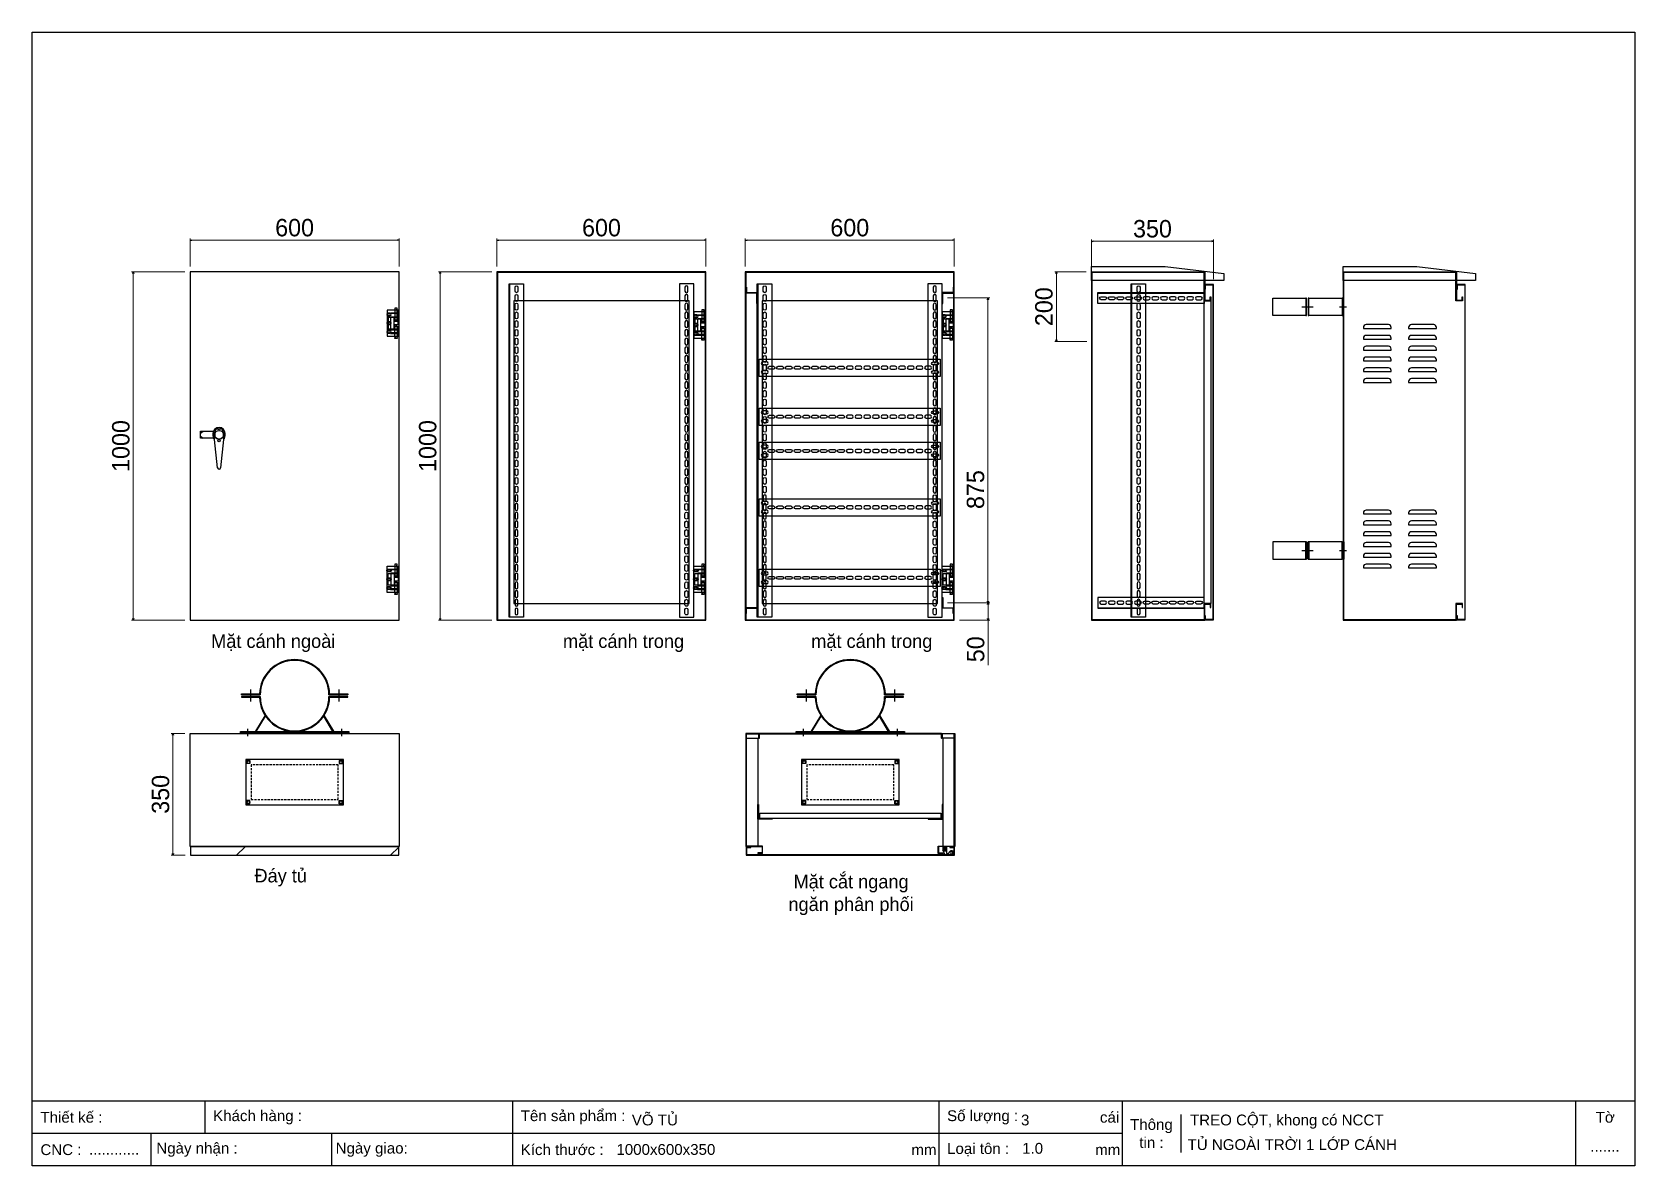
# Model space of a CAD drawing. Header units: millimetres. Extents: x 0 to 4603, y 0 to 3254.
import ezdxf

# ---------------------------------------------------------------- set-up
doc = ezdxf.new("R2010")
doc.units = ezdxf.units.MM
doc.linetypes.add('HIDDEN', pattern=[9.525, 6.35, -3.175])
for name, color, linetype in [('CNC', 7, 'Continuous'), ('DIM', 253, 'Continuous'), ('FIRE PROTECTION', 1, 'Continuous')]:
    doc.layers.add(name, color=color, linetype=linetype)
doc.styles.add('Arial', font='arial.ttf')
doc.dimstyles.new('CNC', dxfattribs={"dimtxt": 50, "dimasz": 5, "dimexe": 5, "dimexo": 15, "dimgap": 10, "dimtad": 1, "dimdec": 0, "dimtxsty": 'Standard', "dimblk": 'OPEN30', "dimcen": 10, "dimclrd": 5, "dimclre": 5, "dimclrt": 3, "dimazin": 3, "dimtfac": 1, "dimtdec": 0, "dimtmove": 0, "dimatfit": 3, "dimldrblk": 'ARCHTICK', "dimlwd": 9, "dimlwe": 9})

# ---------------------------------------------------------------- blocks, each defined once
blk = doc.blocks.new('*D1')
at = {"color": 0, "linetype": 'ByBlock', "lineweight": -2}
for p, q in [((453.9, 2657.2), (458.9, 2658.6)), ((458.9, 2655.9), (453.9, 2657.2)), ((453.9, 2657.2), (458.9, 2657.2)), ((1048.9, 2658.6), (1053.9, 2657.2)), ((1053.9, 2657.2), (1048.9, 2655.9)), ((1053.9, 2657.2), (1048.9, 2657.2))]:
    blk.add_line(p, q, dxfattribs=at)
at = {"layer": 'Defpoints', "color": 0, "transparency": 16777216}
for p in [(1053.9, 2657.2), (453.9, 2566.3), (1053.9, 2566.3)]:
    blk.add_point(p, dxfattribs=at)
at = {"layer": 'DIM', "color": 5, "lineweight": 9, "transparency": 16777216}
for p, q in [((453.9, 2581.3), (453.9, 2662.2)), ((458.9, 2657.2), (1048.9, 2657.2)), ((1053.9, 2581.3), (1053.9, 2662.2))]:
    blk.add_line(p, q, dxfattribs=at)
at = {"layer": 'DIM', "color": 3, "transparency": 16777216, "insert": (753.9, 2692.8), "char_height": 50, "attachment_point": 5}
blk.add_mtext('600', dxfattribs=at)
blk = doc.blocks.new('_ArchTick')
at = {"color": 0, "const_width": 0.15}
blk.add_lwpolyline([(-0.5, -0.5), (0.5, 0.5)], dxfattribs=at)
blk = doc.blocks.new('_Open30')
at = {"color": 0, "linetype": 'ByBlock', "lineweight": -2}
for p, q in [((-1, 0.27), (0, 0)), ((0, 0), (-1, -0.27)), ((0, 0), (-1, 0))]:
    blk.add_line(p, q, dxfattribs=at)
blk = doc.blocks.new('*D2')
at = {"color": 0, "linetype": 'ByBlock', "lineweight": -2}
for p, q in [((289.3, 2561.3), (290.6, 2566.3)), ((290.6, 2566.3), (292, 2561.3)), ((290.6, 2566.3), (290.6, 2561.3)), ((290.6, 1566.3), (289.3, 1571.3)), ((292, 1571.3), (290.6, 1566.3)), ((290.6, 1566.3), (290.6, 1571.3))]:
    blk.add_line(p, q, dxfattribs=at)
at = {"layer": 'Defpoints', "color": 0, "transparency": 16777216}
for p in [(453.9, 2566.3), (290.6, 1566.3), (453.9, 1566.3)]:
    blk.add_point(p, dxfattribs=at)
at = {"layer": 'DIM', "color": 5, "lineweight": 9, "transparency": 16777216}
for p, q in [((438.9, 2566.3), (285.6, 2566.3)), ((290.6, 2561.3), (290.6, 1571.3)), ((438.9, 1566.3), (285.6, 1566.3))]:
    blk.add_line(p, q, dxfattribs=at)
at = {"layer": 'DIM', "color": 3, "transparency": 16777216, "insert": (255.1, 2066.3), "char_height": 50, "attachment_point": 5, "rotation": 90}
blk.add_mtext('1000', dxfattribs=at)
blk = doc.blocks.new('*D3')
at = {"color": 0, "linetype": 'ByBlock', "lineweight": -2}
for p, q in [((403.3, 1236.6), (404.6, 1241.6)), ((404.6, 1241.6), (405.9, 1236.6)), ((404.6, 1241.6), (404.6, 1236.6)), ((404.6, 891.6), (403.3, 896.6)), ((405.9, 896.6), (404.6, 891.6)), ((404.6, 891.6), (404.6, 896.6))]:
    blk.add_line(p, q, dxfattribs=at)
at = {"layer": 'Defpoints', "color": 0, "transparency": 16777216}
for p in [(453.9, 1241.6), (404.6, 891.6), (454.9, 891.6)]:
    blk.add_point(p, dxfattribs=at)
at = {"layer": 'DIM', "color": 5, "lineweight": 9, "transparency": 16777216}
for p, q in [((438.9, 1241.6), (399.6, 1241.6)), ((404.6, 1236.6), (404.6, 896.6)), ((439.9, 891.6), (399.6, 891.6))]:
    blk.add_line(p, q, dxfattribs=at)
at = {"layer": 'DIM', "color": 3, "transparency": 16777216, "insert": (369.1, 1066.6), "char_height": 50, "attachment_point": 5, "rotation": 90}
blk.add_mtext('350', dxfattribs=at)
blk = doc.blocks.new('MS308-2-1')
at = {"color": 1}
for p, q in [((-53, 4.6), (-46, 10)), ((-13.3, -14.2), (-13.3, 6.7)), ((-12.3, 6.7), (-12.3, -6.9)), ((12.3, 6.7), (12.3, -6.9)), ((13.3, 6.7), (13.3, -14.2)), ((-53, -4.6), (-46, -10)), ((-4, -95), (-13.3, -14.2)), ((13.3, -14.2), (4, -95))]:
    blk.add_line(p, q, dxfattribs=at)
blk.add_lwpolyline([(-15.8, -10), (-53, -10), (-53, 10), (-15.8, 10)], dxfattribs=at)
for centre, radius, start, end in [((0, 6.7), 13.3, 0, 180), ((0, 6.7), 12.3, 0, 180), ((0, 5.9), 17.7, 226.184, 313.816), ((0, -95), 4, 180, 0)]:
    blk.add_arc(centre, radius, start, end, dxfattribs=at)
blk.add_ellipse((0, 0), major_axis=(0, 21), ratio=0.857143, start_param=3.972003, end_param=8.594367, dxfattribs=at)
blk = doc.blocks.new('HL011-1-3')
at = {"color": 1}
for p, q in [((11, 56), (11, 19)), ((11, 56), (32, 56)), ((20, 54), (20, 21)), ((20, 47), (32, 47)), ((29.5, 81), (22.5, 81)), ((22.5, 81), (22.5, 78)), ((23.5, 78), (22.5, 78)), ((22.5, 75), (22.5, 49)), ((23.5, 75), (22.5, 75)), ((22.5, 49), (24, 44)), ((23.5, 75), (23.5, 78)), ((29.5, 49), (28, 44)), ((29.5, 78), (28.5, 78)), ((28.5, 75), (28.5, 78)), ((28.5, 75), (29.5, 75)), ((29.5, 78), (29.5, 81)), ((29.5, 49), (29.5, 75)), ((11, 19), (32, 19)), ((32, 42.5), (20, 42.5)), ((32, 32.5), (20, 32.5)), ((20, 28), (32, 28)), ((22.5, 26), (24, 31)), ((22.5, 0), (22.5, 26)), ((23.5, 0), (22.5, 0)), ((23.5, 0), (23.5, -3)), ((24, 44), (28, 44)), ((24, 31), (28, 31)), ((29.5, 26), (28, 31)), ((28.5, 0), (28.5, -3)), ((28.5, 0), (29.5, 0)), ((29.5, 26), (29.5, 0)), ((22.5, -6), (22.5, -3)), ((23.5, -3), (22.5, -3)), ((29.5, -6), (22.5, -6)), ((29.5, -3), (28.5, -3)), ((29.5, -3), (29.5, -6))]:
    blk.add_line(p, q, dxfattribs=at)
for points in [[(32, 19), (32, 0), (0, 0), (0, 75), (32, 75), (32, 56)], [(32, 28), (32, 21), (3, 21), (3, 54), (32, 54), (32, 47)], [(32, 42.5), (32, 32.5)]]:
    blk.add_lwpolyline(points, dxfattribs=at)
for points in [[(10, 67), (32, 67), (32, 65), (10, 65)], [(10, 8), (32, 8), (32, 10), (10, 10)]]:
    blk.add_lwpolyline(points, close=True, dxfattribs=at)
for centre in [(5.5, 62.5), (5.5, 37.5), (5.5, 12.5)]:
    blk.add_circle(centre, 3, dxfattribs=at)
blk = doc.blocks.new('*D4')
at = {"color": 0, "linetype": 'ByBlock', "lineweight": -2}
for p, q in [((1335.1, 2657.2), (1340.1, 2658.6)), ((1340.1, 2655.9), (1335.1, 2657.2)), ((1335.1, 2657.2), (1340.1, 2657.2)), ((1930.1, 2658.6), (1935.1, 2657.2)), ((1935.1, 2657.2), (1930.1, 2655.9)), ((1935.1, 2657.2), (1930.1, 2657.2))]:
    blk.add_line(p, q, dxfattribs=at)
at = {"layer": 'Defpoints', "color": 0, "transparency": 16777216}
for p in [(1935.1, 2657.2), (1335.1, 2566.3), (1935.1, 2566.3)]:
    blk.add_point(p, dxfattribs=at)
at = {"layer": 'DIM', "color": 5, "lineweight": 9, "transparency": 16777216}
for p, q in [((1335.1, 2581.3), (1335.1, 2662.2)), ((1340.1, 2657.2), (1930.1, 2657.2)), ((1935.1, 2581.3), (1935.1, 2662.2))]:
    blk.add_line(p, q, dxfattribs=at)
at = {"layer": 'DIM', "color": 3, "transparency": 16777216, "insert": (1635.1, 2692.8), "char_height": 50, "attachment_point": 5}
blk.add_mtext('600', dxfattribs=at)
blk = doc.blocks.new('*D5')
at = {"color": 0, "linetype": 'ByBlock', "lineweight": -2}
for p, q in [((1170.5, 2561.3), (1171.9, 2566.3)), ((1171.9, 2566.3), (1173.2, 2561.3)), ((1171.9, 2566.3), (1171.9, 2561.3)), ((1171.9, 1566.3), (1170.5, 1571.3)), ((1173.2, 1571.3), (1171.9, 1566.3)), ((1171.9, 1566.3), (1171.9, 1571.3))]:
    blk.add_line(p, q, dxfattribs=at)
at = {"layer": 'Defpoints', "color": 0, "transparency": 16777216}
for p in [(1335.1, 2566.3), (1171.9, 1566.3), (1335.1, 1566.3)]:
    blk.add_point(p, dxfattribs=at)
at = {"layer": 'DIM', "color": 5, "lineweight": 9, "transparency": 16777216}
for p, q in [((1320.1, 2566.3), (1166.9, 2566.3)), ((1171.9, 2561.3), (1171.9, 1571.3)), ((1320.1, 1566.3), (1166.9, 1566.3))]:
    blk.add_line(p, q, dxfattribs=at)
at = {"layer": 'DIM', "color": 3, "transparency": 16777216, "insert": (1136.3, 2066.3), "char_height": 50, "attachment_point": 5, "rotation": 90}
blk.add_mtext('1000', dxfattribs=at)
blk = doc.blocks.new('*D6')
at = {"color": 0, "linetype": 'ByBlock', "lineweight": -2}
for p, q in [((3042.3, 2654.2), (3047.3, 2655.5)), ((3047.3, 2652.9), (3042.3, 2654.2)), ((3042.3, 2654.2), (3047.3, 2654.2)), ((3387.3, 2655.5), (3392.3, 2654.2)), ((3392.3, 2654.2), (3387.3, 2652.9)), ((3392.3, 2654.2), (3387.3, 2654.2))]:
    blk.add_line(p, q, dxfattribs=at)
at = {"layer": 'Defpoints', "color": 0, "transparency": 16777216}
for p in [(3392.3, 2654.2), (3042.3, 2566.3), (3392.3, 2530.3)]:
    blk.add_point(p, dxfattribs=at)
at = {"layer": 'DIM', "color": 5, "lineweight": 9, "transparency": 16777216}
for p, q in [((3042.3, 2581.3), (3042.3, 2659.2)), ((3047.3, 2654.2), (3387.3, 2654.2)), ((3392.3, 2545.3), (3392.3, 2659.2))]:
    blk.add_line(p, q, dxfattribs=at)
at = {"layer": 'DIM', "color": 3, "transparency": 16777216, "insert": (3217.3, 2689.7), "char_height": 50, "attachment_point": 5}
blk.add_mtext('350', dxfattribs=at)
blk = doc.blocks.new('*D7')
at = {"color": 0, "linetype": 'ByBlock', "lineweight": -2}
for p, q in [((2048.1, 2657.2), (2053.1, 2658.6)), ((2053.1, 2655.9), (2048.1, 2657.2)), ((2048.1, 2657.2), (2053.1, 2657.2)), ((2643.1, 2658.6), (2648.1, 2657.2)), ((2648.1, 2657.2), (2643.1, 2655.9)), ((2648.1, 2657.2), (2643.1, 2657.2))]:
    blk.add_line(p, q, dxfattribs=at)
at = {"layer": 'Defpoints', "color": 0, "transparency": 16777216}
for p in [(2648.1, 2657.2), (2048.1, 2566.3), (2648.1, 2566.3)]:
    blk.add_point(p, dxfattribs=at)
at = {"layer": 'DIM', "color": 5, "lineweight": 9, "transparency": 16777216}
for p, q in [((2048.1, 2581.3), (2048.1, 2662.2)), ((2053.1, 2657.2), (2643.1, 2657.2)), ((2648.1, 2581.3), (2648.1, 2662.2))]:
    blk.add_line(p, q, dxfattribs=at)
at = {"layer": 'DIM', "color": 3, "transparency": 16777216, "insert": (2348.1, 2692.8), "char_height": 50, "attachment_point": 5}
blk.add_mtext('600', dxfattribs=at)
blk = doc.blocks.new('om cot')
at = {"color": 2}
for p, q in [((98294.5, 36969.7), (98327.5, 36969.7)), ((98403, 36969.7), (98423, 36969.7))]:
    blk.add_line(p, q, dxfattribs=at)
at = {"color": 5}
for points in [[(98308.5, 36994.7), (98211.5, 36994.7), (98211.5, 36944.7), (98308.5, 36944.7)], [(98313.5, 36944.7), (98410.5, 36944.7), (98410.5, 36994.7), (98313.5, 36994.7)]]:
    blk.add_lwpolyline(points, dxfattribs=at)
for points in [[(98306.5, 36994.7), (98308.5, 36994.7), (98308.5, 36944.7), (98306.5, 36944.7)], [(98313.5, 36994.7), (98315.5, 36994.7), (98315.5, 36944.7), (98313.5, 36944.7)], [(98410.5, 36994.7), (98412.5, 36994.7), (98412.5, 36944.7), (98410.5, 36944.7)], [(98413.5, 36994.7), (98415.5, 36994.7), (98415.5, 36944.7), (98413.5, 36944.7)]]:
    blk.add_lwpolyline(points, close=True, dxfattribs=at)
blk = doc.blocks.new('*D8')
at = {"color": 0, "linetype": 'ByBlock', "lineweight": -2}
for p, q in [((2940.1, 2561.3), (2941.5, 2566.3)), ((2941.5, 2566.3), (2942.8, 2561.3)), ((2941.5, 2566.3), (2941.5, 2561.3)), ((2941.5, 2366.3), (2940.1, 2371.3)), ((2942.8, 2371.3), (2941.5, 2366.3)), ((2941.5, 2366.3), (2941.5, 2371.3))]:
    blk.add_line(p, q, dxfattribs=at)
at = {"layer": 'Defpoints', "color": 0, "transparency": 16777216}
for p in [(3042.3, 2566.3), (2941.5, 2366.3), (3043.8, 2366.3)]:
    blk.add_point(p, dxfattribs=at)
at = {"layer": 'DIM', "color": 5, "lineweight": 9, "transparency": 16777216}
for p, q in [((3027.3, 2566.3), (2936.5, 2566.3)), ((2941.5, 2561.3), (2941.5, 2371.3)), ((3028.8, 2366.3), (2936.5, 2366.3))]:
    blk.add_line(p, q, dxfattribs=at)
at = {"layer": 'DIM', "color": 3, "transparency": 16777216, "insert": (2905.9, 2466.3), "char_height": 50, "attachment_point": 5, "rotation": 90}
blk.add_mtext('200', dxfattribs=at)
blk = doc.blocks.new('HL011-1-4')
h = blk.add_hatch()
h.set_pattern_fill('ANSI31', color=2, scale=0.5, style=0)
h.paths.add_polyline_path([(2.5, 0), (8.5, 0), (8.5, 12), (2.5, 12)])
at = {"color": 1}
for p, q in [((7, 23.5), (0, 10)), ((0, 0), (0, 10)), ((11, 0), (0, 0)), ((7, 23.5), (26, 23.5)), ((11, 0), (11, 19.5)), ((11, 19.5), (17, 19.5)), ((17, 19.5), (21.2, 13.9))]:
    blk.add_line(p, q, dxfattribs=at)
at = {"color": 2}
blk.add_lwpolyline([(2.5, 0), (2.5, 12), (8.5, 12), (8.5, 0)], dxfattribs=at)
at = {"color": 1}
blk.add_lwpolyline([(5.7, 21), (3, 21), (3, 23.5), (7, 23.5)], dxfattribs=at)
blk.add_circle((26, 17.5), 3.5, dxfattribs=at)
blk.add_arc((26, 17.5), 6, 216.8699, 90, dxfattribs=at)
blk = doc.blocks.new('*D9')
at = {"color": 0, "linetype": 'ByBlock', "lineweight": -2}
for p, q in [((2743.9, 1611.3), (2745.3, 1616.3)), ((2745.3, 1616.3), (2746.6, 1611.3)), ((2745.3, 1616.3), (2745.3, 1611.3)), ((2745.3, 1566.3), (2743.9, 1571.3)), ((2746.6, 1571.3), (2745.3, 1566.3)), ((2745.3, 1566.3), (2745.3, 1571.3))]:
    blk.add_line(p, q, dxfattribs=at)
at = {"layer": 'Defpoints', "color": 0, "transparency": 16777216}
for p in [(2613.6, 1616.3), (2745.3, 1616.3), (2648.1, 1566.3)]:
    blk.add_point(p, dxfattribs=at)
at = {"layer": 'DIM', "color": 5, "lineweight": 9, "transparency": 16777216}
for p, q in [((2628.6, 1616.3), (2750.3, 1616.3)), ((2745.3, 1611.3), (2745.3, 1571.3)), ((2663.1, 1566.3), (2750.3, 1566.3)), ((2745.3, 1566.3), (2745.3, 1437.2))]:
    blk.add_line(p, q, dxfattribs=at)
at = {"layer": 'DIM', "color": 3, "transparency": 16777216, "insert": (2709.8, 1483), "char_height": 50, "attachment_point": 5, "rotation": 90}
blk.add_mtext('50', dxfattribs=at)
blk = doc.blocks.new('*D10')
at = {"color": 0, "linetype": 'ByBlock', "lineweight": -2}
for p, q in [((2743.6, 2486.3), (2744.9, 2491.3)), ((2744.9, 2491.3), (2746.3, 2486.3)), ((2744.9, 2491.3), (2744.9, 2486.3)), ((2744.9, 1616.3), (2743.6, 1621.3)), ((2746.3, 1621.3), (2744.9, 1616.3)), ((2744.9, 1616.3), (2744.9, 1621.3))]:
    blk.add_line(p, q, dxfattribs=at)
at = {"layer": 'Defpoints', "color": 0, "transparency": 16777216}
for p in [(2613.6, 2491.3), (2744.9, 2491.3), (2613.6, 1616.3)]:
    blk.add_point(p, dxfattribs=at)
at = {"layer": 'DIM', "color": 5, "lineweight": 9, "transparency": 16777216}
for p, q in [((2628.6, 2491.3), (2749.9, 2491.3)), ((2744.9, 1621.3), (2744.9, 2486.3)), ((2628.6, 1616.3), (2749.9, 1616.3))]:
    blk.add_line(p, q, dxfattribs=at)
at = {"layer": 'DIM', "color": 3, "transparency": 16777216, "insert": (2709.4, 1941.3), "char_height": 50, "attachment_point": 5, "rotation": 90}
blk.add_mtext('875', dxfattribs=at)
blk = doc.blocks.new('ovan8.5x20')
at = {"layer": 'CNC', "color": 2, "lineweight": -3}
for p, q in [((5.7, 4.2), (-5.8, 4.2)), ((-5.8, -4.2), (5.7, -4.2))]:
    blk.add_line(p, q, dxfattribs=at)
for centre, start, end in [((-5.8, 0), 90, 270), ((5.7, 0), 270, 90)]:
    blk.add_arc(centre, 4.25, start, end, dxfattribs=at)
blk = doc.blocks.new('z36')
at = {"color": 44, "ltscale": 3}
blk.add_line((167156.4, -8039.7), (167156.4, -8996.2), dxfattribs=at)
blk.add_lwpolyline([(167154.9, -8039.7), (167196.4, -8039.7), (167196.4, -8996.2), (167154.9, -8996.2)], close=True, dxfattribs=at)
at = {"layer": 'CNC', "lineweight": -3, "xscale": -1, "rotation": 270}
for p in [(167176.4, -8055.4), (167176.4, -8080.4), (167176.4, -8105.4), (167176.4, -8130.4), (167176.4, -8155.4), (167176.4, -8180.4), (167176.4, -8205.4), (167176.4, -8230.4), (167176.4, -8255.4), (167176.4, -8280.4), (167176.4, -8305.4), (167176.4, -8330.4), (167176.4, -8355.4), (167176.4, -8380.4), (167176.4, -8405.4), (167176.4, -8430.4), (167176.4, -8455.4), (167176.4, -8480.4), (167176.4, -8505.4), (167176.4, -8530.4), (167176.4, -8555.4), (167176.4, -8580.4), (167176.4, -8605.4), (167176.4, -8630.4)]:
    blk.add_blockref('ovan8.5x20', p, dxfattribs=at)
at = {"layer": 'CNC', "lineweight": -3, "rotation": 270}
for p in [(167176.4, -8655.4), (167176.4, -8680.4), (167176.4, -8705.4), (167176.4, -8730.4), (167176.4, -8755.4), (167176.4, -8780.4), (167176.4, -8805.4), (167176.4, -8830.4), (167176.4, -8855.4), (167176.4, -8880.4), (167176.4, -8905.4), (167176.4, -8930.4), (167176.4, -8955.4), (167176.4, -8980.4)]:
    blk.add_blockref('ovan8.5x20', p, dxfattribs=at)
blk = doc.blocks.new('ssssssssss2')
at = {"color": 44}
for p, q in [((169151.1, -8939.7), (168845.6, -8939.7)), ((168845.6, -8939.7), (168845.6, -8971.2)), ((168845.6, -8969.7), (169151.1, -8969.7)), ((168845.6, -8971.2), (169151.1, -8971.2)), ((169151.1, -8971.2), (169151.1, -8939.7))]:
    blk.add_line(p, q, dxfattribs=at)
at = {"layer": 'CNC', "lineweight": -3}
for p in [(168860.8, -8954.7), (168885.8, -8954.7), (168910.8, -8954.7), (168935.8, -8954.7), (168960.8, -8954.7)]:
    blk.add_blockref('ovan8.5x20', p, dxfattribs=at)
at = {"layer": 'CNC', "lineweight": -3, "xscale": -1}
for p in [(168985.8, -8954.7), (169010.8, -8954.7), (169035.8, -8954.7), (169060.8, -8954.7), (169085.8, -8954.7), (169110.8, -8954.7), (169135.8, -8954.7)]:
    blk.add_blockref('ovan8.5x20', p, dxfattribs=at)
blk = doc.blocks.new('112')
at = {"color": 44}
for p, q in [((169074.2, 906.4), (169594.2, 906.4)), ((169074.2, 856.4), (169074.2, 906.4)), ((169594.2, 906.4), (169594.2, 856.4)), ((169594.2, 856.4), (169074.2, 856.4))]:
    blk.add_line(p, q, dxfattribs=at)
at = {"color": 44, "rotation": 180}
blk.add_blockref('ovan8.5x20', (169090.2, 893.9), dxfattribs=at)
at = {"layer": 'CNC', "lineweight": -3, "xscale": -1, "rotation": 180}
for p in [(169109.2, 881.4), (169134.2, 881.4), (169159.2, 881.4), (169184.2, 881.4), (169209.2, 881.4), (169234.2, 881.4), (169259.2, 881.4), (169284.2, 881.4), (169309.2, 881.4), (169579.4, 893.9), (169579.4, 868.9)]:
    blk.add_blockref('ovan8.5x20', p, dxfattribs=at)
at = {"layer": 'CNC', "lineweight": -3, "rotation": 180}
for p in [(169334.2, 881.4), (169359.2, 881.4), (169384.2, 881.4), (169409.2, 881.4), (169434.2, 881.4), (169459.2, 881.4), (169484.2, 881.4), (169509.2, 881.4), (169534.2, 881.4), (169559.2, 881.4), (169090.2, 868.9)]:
    blk.add_blockref('ovan8.5x20', p, dxfattribs=at)
blk = doc.blocks.new('KHUNG CHUẨN')
at = {"color": 7}
for p, q in [((19889.2, -28535.2), (16919.2, -28535.2)), ((17239.2, -28535.2), (17239.2, -28595.2)), ((17809.2, -28535.2), (17809.2, -28655.2)), ((18599.2, -28535.2), (18599.2, -28655.2)), ((18939.2, -28535.2), (18939.2, -28655.2)), ((19779.2, -28535.2), (19779.2, -28655.2)), ((19047.6, -28560.2), (19047.6, -28630.2)), ((18939.2, -28595.2), (16919.2, -28595.2)), ((17139.2, -28595.2), (17139.2, -28655.2)), ((17474.2, -28595.2), (17474.2, -28655.2))]:
    blk.add_line(p, q, dxfattribs=at)
blk.add_lwpolyline([(16919.2, -26555.2), (19889.2, -26555.2), (19889.2, -28655.2), (16919.2, -28655.2)], close=True, dxfattribs=at)
at = {"color": 2, "char_height": 20, "style": 'Arial'}
for s, insert, width, attachment_point in [('  Thiết kế :', (16919.2, -28565.2), 917.634, 4), ('  Khách hàng :', (17239.2, -28565.2), 917.634, 4), ('  Tên sản phẩm :', (17809.2, -28565.2), 917.634, 4), ('  Số lượng :', (18599.2, -28565.2), 917.634, 4), ('cái', (18897.9, -28565.2), 63.517, 4), ('Thông\\Ptin :', (18993.4, -28595.2), 108.311, 5), ('Tờ', (19834.2, -28565.2), 110, 5), ('  CNC :', (16919.2, -28625.2), 917.634, 4), ('  Ngày nhận :', (17134, -28625.2), 556.651, 4), ('  Ngày giao:', (17466.3, -28625.2), 556.651, 4), ('  Kích thước :', (17809.2, -28625.2), 917.634, 4), ('mm', (18548.6, -28625.2), 73.831, 4), ('  Loại tôn :', (18599.2, -28625.2), 917.634, 4), ('mm', (18889.2, -28625.2), 917.634, 4)]:
    blk.add_mtext(s, dxfattribs=dict(at, insert=insert, width=width, attachment_point=attachment_point))
at = {"color": 3, "style": 'Arial'}
for tag, p in [('#01', (17055.6, -28580.1)), ('#02', (17431.4, -28580.1)), ('#03', (18030.6, -28580.1)), ('#08', (18751.7, -28580.1)), ('#10', (19064.8, -28580.1)), ('#04', (17024.8, -28634.6)), ('#05', (17308.5, -28633)), ('#06', (17632.7, -28633.7)), ('#07', (18002, -28634.7)), ('#09', (18753.8, -28632.6)), ('#11', (19060.3, -28625.7)), ('#12', (19806.5, -28628.9))]:
    blk.add_attdef(tag, p, '', height=20, dxfattribs=at)

msp = doc.modelspace()

# ---------------------------------------------------------------- hatches: boundary and pattern name
at = {"ltscale": 3}
h = msp.add_hatch(dxfattribs=at)
h.set_pattern_fill('ANSI31', color=256, scale=200, style=0)
h.set_pattern_definition([(45, (26804847.3, 26896432.3), (-3535.5339, 3535.5339), [])])
h.paths.add_polyline_path([(613.9, 1166.6), (613.9, 1036.6), (893.9, 1036.6), (893.9, 1166.6)], flags=16)
h.paths.add_polyline_path([(453.9, 1241.6), (1053.9, 1241.6), (1053.9, 916.6), (453.9, 916.6)])
h = msp.add_hatch(dxfattribs=at)
h.set_pattern_fill('ANSI31', color=256, scale=100, angle=75, style=0)
h.set_pattern_definition([(195, (-9521823.8, 16423986.8), (323.52381, -1207.40728), [])])
h.paths.add_polyline_path([(613.9, 1166.6), (613.9, 1036.6), (893.9, 1036.6), (893.9, 1166.6)])
h = msp.add_hatch(dxfattribs=at)
h.set_pattern_fill('ANSI31', color=256, scale=50, angle=90, style=0)
h.set_pattern_definition([(225, (-6726608.07, 6701211.83), (220.970869, -220.970869), [])])
h.paths.add_polyline_path([(1052.9, 915.6), (454.9, 915.6), (454.9, 891.6), (1052.9, 891.6)])

# ---------------------------------------------------------------- linework, layer by layer
at = {"color": 5}
for p, q in [((601.4, 1352.6), (601.4, 1354.7)), ((601.4, 1354.7), (653.2, 1354.7)), ((655.3, 1352.6), (601.4, 1352.6)), ((601.4, 1347.4), (601.4, 1345.3)), ((655.3, 1347.4), (601.4, 1347.4)), ((601.4, 1345.3), (653.2, 1345.3)), ((906.4, 1352.6), (852.5, 1352.6)), ((906.4, 1347.4), (852.5, 1347.4)), ((854.5, 1354.7), (906.4, 1354.7)), ((854.5, 1345.3), (906.4, 1345.3)), ((906.4, 1354.7), (906.4, 1352.6)), ((906.4, 1345.3), (906.4, 1347.4)), ((2197.1, 1352.6), (2197.1, 1354.7)), ((2197.1, 1354.7), (2249, 1354.7)), ((2251, 1352.6), (2197.1, 1352.6)), ((2197.1, 1347.4), (2197.1, 1345.3)), ((2251, 1347.4), (2197.1, 1347.4)), ((2197.1, 1345.3), (2249, 1345.3)), ((2502.1, 1352.6), (2448.2, 1352.6)), ((2502.1, 1347.4), (2448.2, 1347.4)), ((2450.2, 1354.7), (2502.1, 1354.7)), ((2450.2, 1345.3), (2502.1, 1345.3)), ((2502.1, 1354.7), (2502.1, 1352.6)), ((2502.1, 1345.3), (2502.1, 1347.4)), ((668.6, 1292.3), (641.9, 1247.8)), ((643.7, 1246.7), (670.4, 1291.2)), ((670.4, 1291.2), (668.6, 1292.3)), ((837.4, 1291.2), (839.2, 1292.3)), ((864.1, 1246.7), (837.4, 1291.2)), ((839.2, 1292.3), (865.8, 1247.8)), ((2264.3, 1292.3), (2237.6, 1247.8)), ((2239.4, 1246.7), (2266.1, 1291.2)), ((2266.1, 1291.2), (2264.3, 1292.3)), ((2433.1, 1291.2), (2434.9, 1292.3)), ((2459.8, 1246.7), (2433.1, 1291.2)), ((2434.9, 1292.3), (2461.6, 1247.8)), ((598.2, 1246.7), (909.5, 1246.7)), ((598.2, 1244.7), (598.2, 1246.7)), ((909.5, 1244.7), (598.2, 1244.7)), ((598.2, 1243.6), (909.5, 1243.6)), ((598.2, 1241.6), (598.2, 1243.6)), ((641.9, 1247.8), (643.7, 1246.7)), ((865.8, 1247.8), (864.1, 1246.7)), ((909.5, 1246.7), (909.5, 1244.7)), ((909.5, 1243.6), (909.5, 1241.6)), ((2193.9, 1246.7), (2505.2, 1246.7)), ((2193.9, 1244.7), (2193.9, 1246.7)), ((2505.2, 1244.7), (2193.9, 1244.7)), ((2193.9, 1243.6), (2505.2, 1243.6)), ((2193.9, 1241.6), (2193.9, 1243.6)), ((2237.6, 1247.8), (2239.4, 1246.7)), ((2461.6, 1247.8), (2459.8, 1246.7)), ((2505.2, 1246.7), (2505.2, 1244.7)), ((2505.2, 1243.6), (2505.2, 1241.6)), ((909.5, 1241.6), (598.2, 1241.6)), ((2505.2, 1241.6), (2193.9, 1241.6))]:
    msp.add_line(p, q, dxfattribs=at)
at = {"color": 2}
for p, q in [((627.3, 1367.1), (627.3, 1332.9)), ((880.5, 1367.1), (880.5, 1332.9)), ((2223, 1367.1), (2223, 1332.9)), ((2476.2, 1367.1), (2476.2, 1332.9)), ((619, 1254.5), (619, 1233.8)), ((888.8, 1254.5), (888.8, 1233.8)), ((2214.7, 1254.5), (2214.7, 1233.8)), ((2484.5, 1254.5), (2484.5, 1233.8))]:
    msp.add_line(p, q, dxfattribs=at)
for points in [[(453.9, 1566.3), (1053.9, 1566.3), (1053.9, 2566.3), (453.9, 2566.3)], [(1335.1, 1566.3), (1935.1, 1566.3), (1935.1, 2566.3), (1335.1, 2566.3)], [(1336.6, 1567.8), (1933.6, 1567.8), (1933.6, 2564.8), (1336.6, 2564.8)], [(2048.1, 1566.3), (2648.1, 1566.3), (2648.1, 2566.3), (2048.1, 2566.3)], [(2049.6, 1567.8), (2646.6, 1567.8), (2646.6, 2564.8), (2049.6, 2564.8)], [(1383.1, 1614.3), (1887.1, 1614.3), (1887.1, 2483.3), (1383.1, 2483.3)], [(2096.1, 1614.3), (2600.1, 1614.3), (2600.1, 2483.3), (2096.1, 2483.3)], [(613.9, 1166.6), (613.9, 1036.6), (893.9, 1036.6), (893.9, 1166.6)], [(2209.6, 1166.6), (2209.6, 1036.6), (2489.6, 1036.6), (2489.6, 1166.6)]]:
    msp.add_lwpolyline(points, close=True)
at = {"color": 7}
for points in [[(3043.8, 1567.8), (3043.8, 1567.8), (3043.8, 2564.8), (3043.8, 2564.8), (3043.8, 2564.8), (3042.3, 2566.3), (3042.3, 1566.3), (3043.8, 1567.8)], [(3384.8, 2494.8), (3384.8, 2483.3), (3365.8, 2483.3), (3365.8, 2564.8), (3043.8, 2564.8), (3043.8, 2564.8), (3043.8, 2564.8), (3043.8, 2564.8), (3042.3, 2566.3), (3042.3, 2566.3), (3367.3, 2566.3), (3367.3, 2484.8), (3383.3, 2484.8), (3383.3, 2494.8)], [(3766.9, 1567.8), (3766.9, 1567.8), (3766.9, 2564.8), (3766.9, 2564.8), (3766.9, 2564.8), (3765.4, 2566.3), (3765.4, 1566.3), (3766.9, 1567.8)], [(4107.9, 2494.8), (4107.9, 2483.3), (4088.9, 2483.3), (4088.9, 2564.8), (3766.9, 2564.8), (3766.9, 2564.8), (3766.9, 2564.8), (3766.9, 2564.8), (3765.4, 2566.3), (3765.4, 2566.3), (4090.4, 2566.3), (4090.4, 2484.8), (4106.4, 2484.8), (4106.4, 2494.8)], [(3368.3, 1578.8), (3368.3, 1567.3), (3392.3, 1567.3), (3392.3, 2530.3), (3368.3, 2530.3), (3368.3, 2516.8), (3369.8, 2516.8), (3369.8, 2528.8), (3390.8, 2528.8), (3390.8, 1568.8), (3369.8, 1568.8), (3369.8, 1578.8)], [(4091.4, 1578.8), (4091.4, 1567.3), (4115.4, 1567.3), (4115.4, 2530.3), (4091.4, 2530.3), (4091.4, 2516.8), (4092.9, 2516.8), (4092.9, 2528.8), (4113.9, 2528.8), (4113.9, 1568.8), (4092.9, 1568.8), (4092.9, 1578.8)], [(3384.8, 1602.8), (3384.8, 1614.3), (3365.8, 1614.3), (3365.8, 1567.8), (3043.8, 1567.8), (3043.8, 1567.8), (3053.8, 1567.8), (3053.8, 1567.8), (3043.8, 1567.8), (3042.3, 1566.3), (3367.3, 1566.3), (3367.3, 1612.8), (3383.3, 1612.8), (3383.3, 1602.8)], [(4107.9, 1602.8), (4107.9, 1614.3), (4088.9, 1614.3), (4088.9, 1567.8), (3766.9, 1567.8), (3766.9, 1567.8), (3776.9, 1567.8), (3776.9, 1567.8), (3766.9, 1567.8), (3765.4, 1566.3), (4090.4, 1566.3), (4090.4, 1612.8), (4106.4, 1612.8), (4106.4, 1602.8)], [(2084.1, 897.1), (2097.6, 897.1), (2097.6, 918.1), (2051.1, 918.1), (2051.1, 1240.1), (2086.1, 1240.1), (2086.1, 1228.1), (2087.6, 1228.1), (2087.6, 1241.6), (2049.6, 1241.6), (2049.6, 916.6), (2096.1, 916.6), (2096.1, 898.6), (2084.1, 898.6)], [(2089.1, 1228.1), (2089.1, 1240.1), (2610.1, 1240.1), (2610.1, 1228.1), (2611.6, 1228.1), (2611.6, 1241.6), (2087.6, 1241.6), (2087.6, 1228.1)], [(2615.1, 897.1), (2601.6, 897.1), (2601.6, 918.1), (2648.1, 918.1), (2648.1, 1240.1), (2613.1, 1240.1), (2613.1, 1228.1), (2611.6, 1228.1), (2611.6, 1241.6), (2649.6, 1241.6), (2649.6, 916.6), (2603.1, 916.6), (2603.1, 898.6), (2615.1, 898.6)], [(2064.1, 915.6), (2050.6, 915.6), (2050.6, 891.6), (2648.6, 891.6), (2648.6, 915.6), (2635.1, 915.6), (2635.1, 914.1), (2647.1, 914.1), (2647.1, 893.1), (2052.1, 893.1), (2052.1, 914.1), (2064.1, 914.1)]]:
    msp.add_lwpolyline(points, close=True, dxfattribs=at)
at = {"color": 8}
for points in [[(2081.1, 2475.5), (2081.1, 2505.5), (2049.6, 2505.5), (2049.6, 2522), (2051.1, 2522), (2051.1, 2507), (2082.6, 2507), (2082.6, 2475.5)], [(2615.1, 2475.5), (2615.1, 2505.5), (2646.6, 2505.5), (2646.6, 2522), (2645.1, 2522), (2645.1, 2507), (2613.6, 2507), (2613.6, 2475.5)], [(2081.1, 1632), (2081.1, 1602), (2049.6, 1602), (2049.6, 1585.5), (2051.1, 1585.5), (2051.1, 1600.5), (2082.6, 1600.5), (2082.6, 1632)], [(2615.1, 1632), (2615.1, 1602), (2646.6, 1602), (2646.6, 1585.5), (2645.1, 1585.5), (2645.1, 1600.5), (2613.6, 1600.5), (2613.6, 1632)]]:
    msp.add_lwpolyline(points, close=True, dxfattribs=at)
at = {"color": 2}
for points in [[(1022.4, 2447.8, 1), (1022.4, 2439.8), (1027.4, 2439.8, 1), (1027.4, 2447.8)], [(1903.6, 2442.8, 1), (1903.6, 2434.8), (1908.6, 2434.8, 1), (1908.6, 2442.8)], [(2616.6, 2442.8, 1), (2616.6, 2434.8), (2621.6, 2434.8, 1), (2621.6, 2442.8)], [(1022.4, 2422.8, 1), (1022.4, 2414.8), (1027.4, 2414.8, 1), (1027.4, 2422.8)], [(1022.4, 2397.8, 1), (1022.4, 2389.8), (1027.4, 2389.8, 1), (1027.4, 2397.8)], [(1903.6, 2417.8, 1), (1903.6, 2409.8), (1908.6, 2409.8, 1), (1908.6, 2417.8)], [(2616.6, 2417.8, 1), (2616.6, 2409.8), (2621.6, 2409.8, 1), (2621.6, 2417.8)], [(3894.9, 2414.8), (3830.9, 2414.8, 0.414214), (3822.9, 2406.8), (3822.9, 2403.8), (3902.9, 2403.8), (3902.9, 2406.8, 0.414214)], [(4024.9, 2414.8), (3960.9, 2414.8, 0.414214), (3952.9, 2406.8), (3952.9, 2403.8), (4032.9, 2403.8), (4032.9, 2406.8, 0.414214)], [(1903.6, 2392.8, 1), (1903.6, 2384.8), (1908.6, 2384.8, 1), (1908.6, 2392.8)], [(2616.6, 2392.8, 1), (2616.6, 2384.8), (2621.6, 2384.8, 1), (2621.6, 2392.8)], [(3894.9, 2383.8), (3830.9, 2383.8, 0.414214), (3822.9, 2375.8), (3822.9, 2372.8), (3902.9, 2372.8), (3902.9, 2375.8, 0.414214)], [(3894.9, 2352.8), (3830.9, 2352.8, 0.414214), (3822.9, 2344.8), (3822.9, 2341.8), (3902.9, 2341.8), (3902.9, 2344.8, 0.414214)], [(4024.9, 2383.8), (3960.9, 2383.8, 0.414214), (3952.9, 2375.8), (3952.9, 2372.8), (4032.9, 2372.8), (4032.9, 2375.8, 0.414214)], [(4024.9, 2352.8), (3960.9, 2352.8, 0.414214), (3952.9, 2344.8), (3952.9, 2341.8), (4032.9, 2341.8), (4032.9, 2344.8, 0.414214)], [(3894.9, 2321.8), (3830.9, 2321.8, 0.414214), (3822.9, 2313.8), (3822.9, 2310.8), (3902.9, 2310.8), (3902.9, 2313.8, 0.414214)], [(4024.9, 2321.8), (3960.9, 2321.8, 0.414214), (3952.9, 2313.8), (3952.9, 2310.8), (4032.9, 2310.8), (4032.9, 2313.8, 0.414214)], [(3894.9, 2290.8), (3830.9, 2290.8, 0.414214), (3822.9, 2282.8), (3822.9, 2279.8), (3902.9, 2279.8), (3902.9, 2282.8, 0.414214)], [(3894.9, 2259.8), (3830.9, 2259.8, 0.414214), (3822.9, 2251.8), (3822.9, 2248.8), (3902.9, 2248.8), (3902.9, 2251.8, 0.414214)], [(4024.9, 2290.8), (3960.9, 2290.8, 0.414214), (3952.9, 2282.8), (3952.9, 2279.8), (4032.9, 2279.8), (4032.9, 2282.8, 0.414214)], [(4024.9, 2259.8), (3960.9, 2259.8, 0.414214), (3952.9, 2251.8), (3952.9, 2248.8), (4032.9, 2248.8), (4032.9, 2251.8, 0.414214)], [(3894.9, 1882.3), (3830.9, 1882.3, 0.414214), (3822.9, 1874.3), (3822.9, 1871.3), (3902.9, 1871.3), (3902.9, 1874.3, 0.414214)], [(3894.9, 1851.3), (3830.9, 1851.3, 0.414214), (3822.9, 1843.3), (3822.9, 1840.3), (3902.9, 1840.3), (3902.9, 1843.3, 0.414214)], [(4024.9, 1882.3), (3960.9, 1882.3, 0.414214), (3952.9, 1874.3), (3952.9, 1871.3), (4032.9, 1871.3), (4032.9, 1874.3, 0.414214)], [(4024.9, 1851.3), (3960.9, 1851.3, 0.414214), (3952.9, 1843.3), (3952.9, 1840.3), (4032.9, 1840.3), (4032.9, 1843.3, 0.414214)], [(3894.9, 1820.3), (3830.9, 1820.3, 0.414214), (3822.9, 1812.3), (3822.9, 1809.3), (3902.9, 1809.3), (3902.9, 1812.3, 0.414214)], [(4024.9, 1820.3), (3960.9, 1820.3, 0.414214), (3952.9, 1812.3), (3952.9, 1809.3), (4032.9, 1809.3), (4032.9, 1812.3, 0.414214)], [(3894.9, 1789.3), (3830.9, 1789.3, 0.414214), (3822.9, 1781.3), (3822.9, 1778.3), (3902.9, 1778.3), (3902.9, 1781.3, 0.414214)], [(3894.9, 1758.3), (3830.9, 1758.3, 0.414214), (3822.9, 1750.3), (3822.9, 1747.3), (3902.9, 1747.3), (3902.9, 1750.3, 0.414214)], [(4024.9, 1789.3), (3960.9, 1789.3, 0.414214), (3952.9, 1781.3), (3952.9, 1778.3), (4032.9, 1778.3), (4032.9, 1781.3, 0.414214)], [(4024.9, 1758.3), (3960.9, 1758.3, 0.414214), (3952.9, 1750.3), (3952.9, 1747.3), (4032.9, 1747.3), (4032.9, 1750.3, 0.414214)], [(1022.4, 1704.8, -1), (1022.4, 1712.8), (1027.4, 1712.8, -1), (1027.4, 1704.8)], [(1903.6, 1704.8, -1), (1903.6, 1712.8), (1908.6, 1712.8, -1), (1908.6, 1704.8)], [(2616.6, 1704.8, -1), (2616.6, 1712.8), (2621.6, 1712.8, -1), (2621.6, 1704.8)], [(3894.9, 1727.3), (3830.9, 1727.3, 0.414214), (3822.9, 1719.3), (3822.9, 1716.3), (3902.9, 1716.3), (3902.9, 1719.3, 0.414214)], [(4024.9, 1727.3), (3960.9, 1727.3, 0.414214), (3952.9, 1719.3), (3952.9, 1716.3), (4032.9, 1716.3), (4032.9, 1719.3, 0.414214)], [(1022.4, 1679.8, -1), (1022.4, 1687.8), (1027.4, 1687.8, -1), (1027.4, 1679.8)], [(1022.4, 1654.8, -1), (1022.4, 1662.8), (1027.4, 1662.8, -1), (1027.4, 1654.8)], [(1903.6, 1679.8, -1), (1903.6, 1687.8), (1908.6, 1687.8, -1), (1908.6, 1679.8)], [(1903.6, 1654.8, -1), (1903.6, 1662.8), (1908.6, 1662.8, -1), (1908.6, 1654.8)], [(2616.6, 1679.8, -1), (2616.6, 1687.8), (2621.6, 1687.8, -1), (2621.6, 1679.8)], [(2616.6, 1654.8, -1), (2616.6, 1662.8), (2621.6, 1662.8, -1), (2621.6, 1654.8)]]:
    msp.add_lwpolyline(points, format="xyb", close=True, dxfattribs=at)
at = {"ltscale": 3}
for points in [[(3365.8, 2483.3), (3384.8, 2483.3), (3384.8, 1614.3), (3365.8, 1614.3)], [(453.9, 1241.6), (1053.9, 1241.6), (1053.9, 916.6), (453.9, 916.6)], [(1052.9, 915.6), (454.9, 915.6), (454.9, 891.6), (1052.9, 891.6)]]:
    msp.add_lwpolyline(points, close=True, dxfattribs=at)
at = {"color": 44}
for points in [[(2051.1, 1228.1), (2084.1, 1228.1), (2084.1, 918.1), (2051.1, 918.1)], [(2648.1, 1228.1), (2615.1, 1228.1), (2615.1, 918.1), (2648.1, 918.1)], [(2125.6, 995.6), (2084.1, 995.6), (2084.1, 1037.1), (2085.6, 1037.1), (2085.6, 997.1), (2125.6, 997.1)], [(2573.6, 995.6), (2615.1, 995.6), (2615.1, 1037.1), (2613.6, 1037.1), (2613.6, 997.1), (2573.6, 997.1)], [(2089.6, 1012.1), (2609.6, 1012.1), (2609.6, 997.1), (2089.6, 997.1)]]:
    msp.add_lwpolyline(points, close=True, dxfattribs=at)
at = {"color": 2}
for points in [[(625.8, 1154.7), (616.8, 1154.7), (616.8, 1163.7), (625.8, 1163.7)], [(882, 1154.7), (891, 1154.7), (891, 1163.7), (882, 1163.7)], [(2221.5, 1154.7), (2212.5, 1154.7), (2212.5, 1163.7), (2221.5, 1163.7)], [(2477.7, 1154.7), (2486.7, 1154.7), (2486.7, 1163.7), (2477.7, 1163.7)], [(625.8, 1048.5), (616.8, 1048.5), (616.8, 1039.5), (625.8, 1039.5)], [(882, 1048.5), (891, 1048.5), (891, 1039.5), (882, 1039.5)], [(2221.5, 1048.5), (2212.5, 1048.5), (2212.5, 1039.5), (2221.5, 1039.5)], [(2477.7, 1048.5), (2486.7, 1048.5), (2486.7, 1039.5), (2477.7, 1039.5)]]:
    msp.add_lwpolyline(points, close=True, dxfattribs=at)
at = {"color": 2, "linetype": 'HIDDEN'}
for points in [[(628.9, 1151.6), (628.9, 1051.6), (878.9, 1051.6), (878.9, 1151.6)], [(2224.6, 1151.6), (2224.6, 1051.6), (2474.6, 1051.6), (2474.6, 1151.6)]]:
    msp.add_lwpolyline(points, close=True, dxfattribs=at)
at = {"color": 2}
for centre, radius in [((536.9, 2115.8), 3), ((536.9, 2098.8), 12.5), ((536.9, 2081.8), 3)]:
    msp.add_circle(centre, radius, dxfattribs=at)
at = {"color": 7}
for centre in [(621.3, 1159.2), (886.5, 1159.2), (2217, 1159.2), (2482.2, 1159.2), (621.3, 1044), (886.5, 1044), (2217, 1044), (2482.2, 1044)]:
    msp.add_circle(centre, 4, dxfattribs=at)
at = {"color": 5}
for centre, radius, start, end in [((753.9, 1352.6), 100.7, 1.1814, 178.8186), ((753.9, 1352.6), 98.6, 0, 180), ((2349.6, 1352.6), 100.7, 1.1814, 178.8186), ((2349.6, 1352.6), 98.6, 0, 180), ((753.9, 1347.4), 100.7, 181.1814, 358.8186), ((753.9, 1347.4), 98.6, 180, 0), ((2349.6, 1347.4), 100.7, 181.1814, 358.8186), ((2349.6, 1347.4), 98.6, 180, 0)]:
    msp.add_arc(centre, radius, start, end, dxfattribs=at)
at = {"layer": 'FIRE PROTECTION', "linetype": 'Continuous'}
for points in [[(3422.4, 2541.3), (3042.3, 2541.3), (3042.3, 2581.3), (3253.6, 2581.3), (3422.4, 2561.3)], [(4145.4, 2541.3), (3765.4, 2541.3), (3765.4, 2581.3), (3976.6, 2581.3), (4145.4, 2561.3)]]:
    msp.add_lwpolyline(points, close=True, dxfattribs=at)

# ---------------------------------------------------------------- block references
at = {"color": 3, "xscale": 1.549761562800995, "yscale": 1.549761562800995, "zscale": 1.549761562800995}
msp.add_blockref('KHUNG CHUẨN', (-26220.8, 44408.7), dxfattribs=at).add_auto_attribs({'#03': 'VÕ TỦ', '#07': '1000x600x350', '#08': '3', '#09': '1.0', '#10': 'TREO CỘT, khong có NCCT', '#11': 'TỦ NGOÀI TRỜI 1 LỚP CÁNH', '#04': '............', '#12': '.......'})
for name, p in [('z36', (-165785.3, 10571.7)), ('z36', (-165072.3, 10571.7)), ('z36', (-163998.9, 10571.7)), ('112', (-166986.1, 1409.6)), ('112', (-166986.1, 1268.9)), ('112', (-166986.1, 1171)), ('112', (-166986.1, 1008.7)), ('112', (-166986.1, 806.6)), ('ssssssssss2', (-165785.3, 10571.7))]:
    msp.add_blockref(name, p)
at = {"xscale": -1}
for p in [(169055.5, 10571.7), (169768.5, 10571.7)]:
    msp.add_blockref('z36', p, dxfattribs=at)
at = {"xscale": -1, "rotation": 180}
msp.add_blockref('ssssssssss2', (-165785.3, -6464.2), dxfattribs=at)
at = {"color": 7, "xscale": -1, "rotation": 180}
for name, p in [('om cot', (-94648.7, 39435.9)), ('HL011-1-3', (1019.4, 2456.3)), ('HL011-1-3', (1900.6, 2451.3)), ('HL011-1-3', (2613.6, 2451.3)), ('HL011-1-4', (2615.1, 916.6))]:
    msp.add_blockref(name, p, dxfattribs=at)
at = {"color": 7}
for name, p in [('MS308-2-1', (536.9, 2098.8)), ('om cot', (-94648.7, -35203.4)), ('HL011-1-3', (1019.4, 1646.3)), ('HL011-1-3', (1900.6, 1646.3)), ('HL011-1-3', (2613.6, 1646.3))]:
    msp.add_blockref(name, p, dxfattribs=at)

# ---------------------------------------------------------------- texts
at = {"color": 2, "char_height": 39, "attachment_point": 5}
for s, insert, width in [('Mặt cánh ngoài', (692.5, 1500.4), 625), ('mặt cánh trong', (1698.5, 1500.4), 775), ('mặt cánh trong', (2411.4, 1500.4), 775), ('Đáy tủ', (714, 827.4), 775), ('Mặt cắt ngang \\Pngăn phân phối', (2351.9, 777.8), 775)]:
    msp.add_mtext(s, dxfattribs=dict(at, insert=insert, width=width))

# ---------------------------------------------------------------- dimensions: what is measured, and where the dimension line sits
at = {"layer": 'DIM'}
for base, p1, p2, picture, middle in [((1053.9, 2657.2), (453.9, 2566.3), (1053.9, 2566.3), '*D1', (753.9, 2692.8)), ((1935.1, 2657.2), (1335.1, 2566.3), (1935.1, 2566.3), '*D4', (1635.1, 2692.8)), ((2648.1, 2657.2), (2048.1, 2566.3), (2648.1, 2566.3), '*D7', (2348.1, 2692.8)), ((3392.3, 2654.2), (3042.3, 2566.3), (3392.3, 2530.3), '*D6', (3217.3, 2689.7))]:
    dim = msp.add_linear_dim(base=base, p1=p1, p2=p2, dimstyle='CNC', dxfattribs=at)
    dim.commit()
    dim.dimension.update_dxf_attribs({"geometry": picture, "text_midpoint": middle})
for base, p1, p2, picture, middle in [((290.6, 1566.3), (453.9, 2566.3), (453.9, 1566.3), '*D2', (255.1, 2066.3)), ((1171.9, 1566.3), (1335.1, 2566.3), (1335.1, 1566.3), '*D5', (1136.3, 2066.3)), ((2941.5, 2366.3), (3042.3, 2566.3), (3043.8, 2366.3), '*D8', (2905.9, 2466.3)), ((404.6, 891.6), (453.9, 1241.6), (454.9, 891.6), '*D3', (369.1, 1066.6))]:
    dim = msp.add_linear_dim(base=base, p1=p1, p2=p2, angle=90, dimstyle='CNC', dxfattribs=at)
    dim.commit()
    dim.dimension.update_dxf_attribs({"geometry": picture, "text_midpoint": middle})
for base, p1, p2, picture, middle in [((2744.9, 2491.3), (2613.6, 1616.3), (2613.6, 2491.3), '*D10', (2744.9, 1941.3)), ((2745.3, 1616.3), (2648.1, 1566.3), (2613.6, 1616.3), '*D9', (2745.3, 1483))]:
    dim = msp.add_linear_dim(base=base, p1=p1, p2=p2, angle=90, dimstyle='CNC', dxfattribs=at)
    dim.commit()
    dim.dimension.update_dxf_attribs({"geometry": picture, "text_midpoint": middle, "dimtype": 160})

doc.saveas('drawing.dxf')
